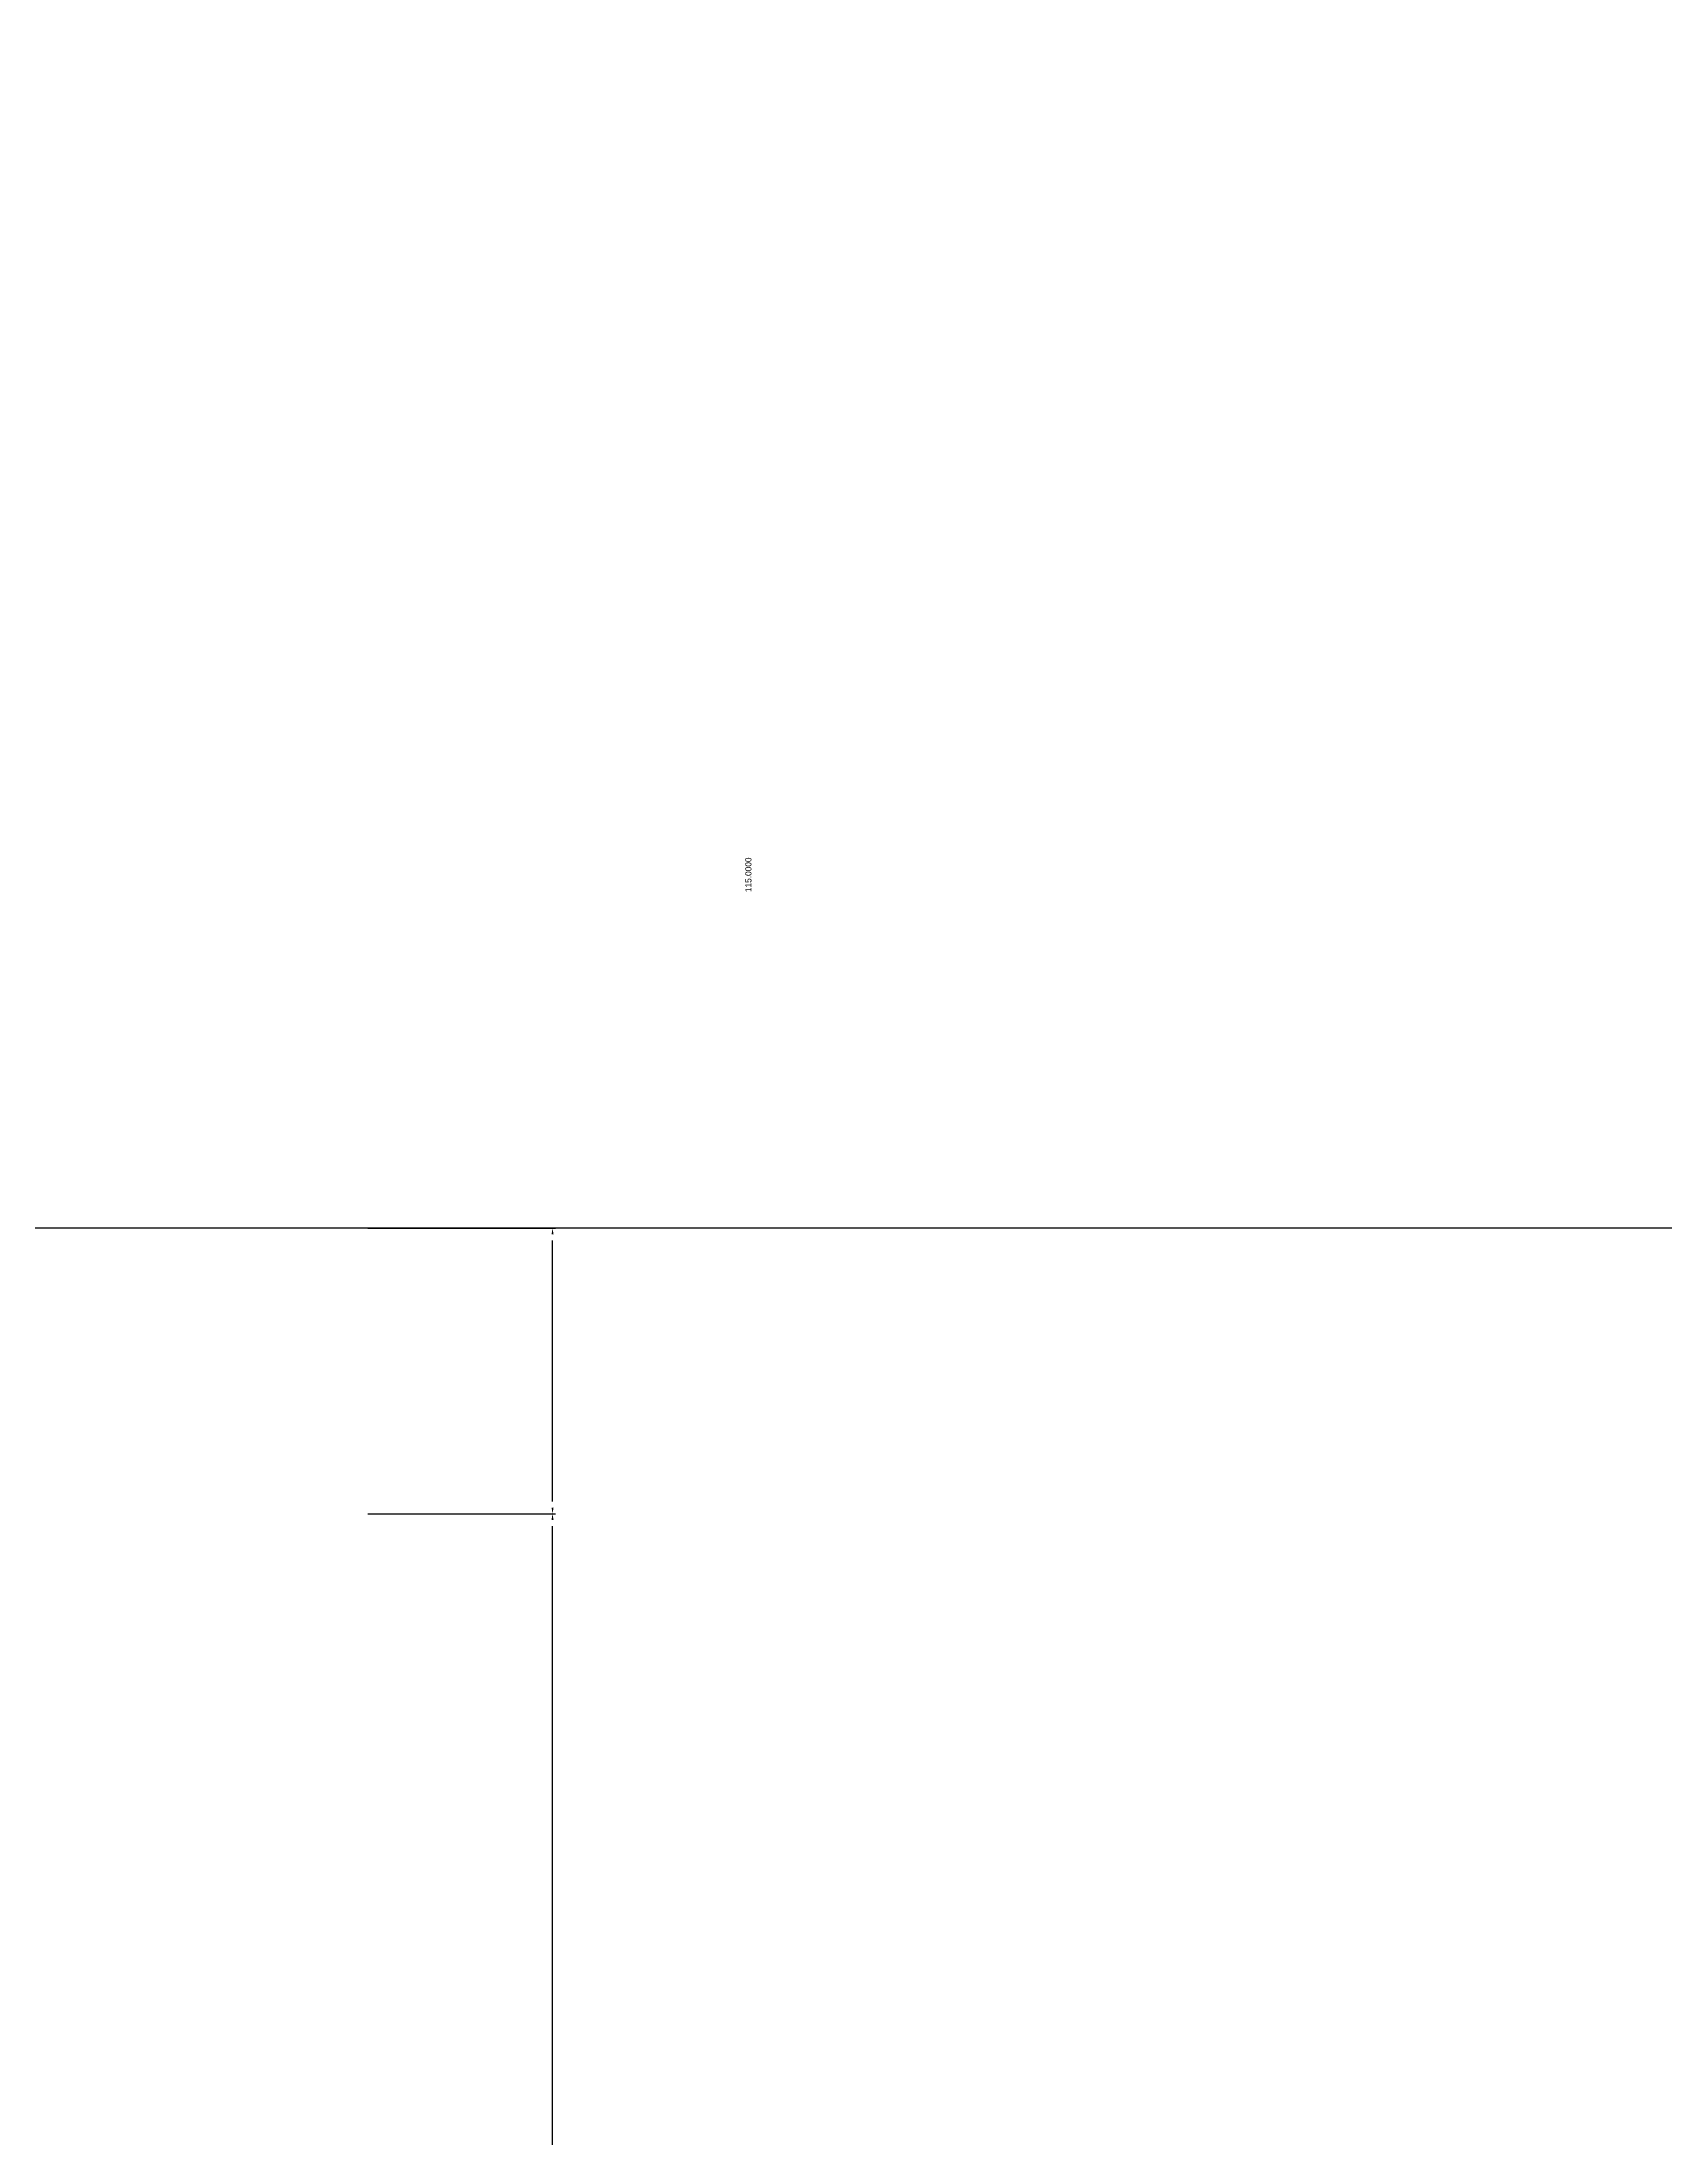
# Model space of a CAD drawing. Extents: x -47641 to 202, y -7675 to 12965.
# Drawn here: x -33757 to -33103, y -2593 to -1749 of the extents above; entities that cross this region are included whole.
import ezdxf

# ---------------------------------------------------------------- set-up
doc = ezdxf.new("R2010")
doc.units = 0
for name, color, linetype, lineweight in [('A-____-____-DIMS', 9, 'CONTINUOUS', 5), ('A-AREA-BNDY-OTLN', 9, 'CONTINUOUS', 5), ('I-WALL-____-MCUT', 9, 'CONTINUOUS', 25)]:
    doc.layers.add(name, color=color, linetype=linetype, lineweight=lineweight)
doc.dimstyles.get("Standard").update_dxf_attribs({"dimtxt": 2.5, "dimasz": 2.5, "dimexe": 1.25, "dimexo": 0.625, "dimtad": 0, "dimtoh": 1, "dimdec": 4, "dimzin": 1, "dimdsep": 46, "dimtxsty": 'Standard', "dimcen": 0.09, "dimadec": 0, "dimazin": 0, "dimtfac": 1, "dimtdec": 4, "dimtofl": 0, "dimtmove": 0, "dimatfit": 3, "dimfxl": 1, "dimtolj": 1, "dimtzin": 0, "dimarcsym": 0})

# ---------------------------------------------------------------- blocks, each defined once
blk = doc.blocks.new('*D235')
at = {"layer": 'A-____-____-DIMS', "color": 0, "linetype": 'ByBlock', "lineweight": -2}
for p, q in [((-33625.49, -2341.79), (-33549.86, -2341.79)), ((-33551.11, -3056.79), (-33551.11, -2346.79)), ((-33625.49, -3061.79), (-33549.86, -3061.79))]:
    blk.add_line(p, q, dxfattribs=at)
for points in [[(-33551.11, -2341.79), (-33550.7, -2344.29), (-33551.53, -2344.29)], [(-33551.11, -3061.79), (-33551.53, -3059.29), (-33550.7, -3059.29)]]:
    blk.add_solid(points, dxfattribs=at)
at = {"layer": 'A-____-____-DIMS', "color": 0, "linetype": 'CONTINUOUS', "lineweight": -2, "insert": (-33599.41, -2701.79), "char_height": 2.5, "width": 13.6111, "attachment_point": 5, "rotation": 90}
blk.add_mtext('720.0000', dxfattribs=at)
blk = doc.blocks.new('*D236')
at = {"layer": 'A-____-____-DIMS', "color": 0, "linetype": 'ByBlock', "lineweight": -2}
for p, q in [((-33625.49, -2226.79), (-33549.86, -2226.79)), ((-33551.11, -2336.79), (-33551.11, -2231.79)), ((-33625.49, -2341.79), (-33549.86, -2341.79))]:
    blk.add_line(p, q, dxfattribs=at)
for points in [[(-33551.11, -2226.79), (-33550.7, -2229.29), (-33551.53, -2229.29)], [(-33551.11, -2341.79), (-33551.53, -2339.29), (-33550.7, -2339.29)]]:
    blk.add_solid(points, dxfattribs=at)
at = {"layer": 'A-____-____-DIMS', "color": 0, "linetype": 'CONTINUOUS', "lineweight": -2, "insert": (-33472.28, -2084.44), "char_height": 2.5, "width": 12.5, "attachment_point": 5, "rotation": 90}
blk.add_mtext('115.0000', dxfattribs=at)

msp = doc.modelspace()

# ---------------------------------------------------------------- linework, layer by layer
at = {"layer": 'A-AREA-BNDY-OTLN'}
msp.add_lwpolyline([(-40224.90222, -726.79436), (-40224.90222, -2226.79436), (-36634.90222, -2226.79436), (-36634.90222, -2701.79436), (-36734.90222, -2701.79436), (-36734.90222, -5301.79436), (-32699.90222, -5301.79436), (-32699.90222, -5261.79436), (-34834.90222, -5261.79436), (-34834.90222, -3301.79436), (-34834.90222, -2226.79436), (-33977.40222, -2226.79436), (-32699.90222, -2226.79436), (-32699.90222, -726.79436), (-34252.40222, -726.79436), (-36302.40222, -726.79436), (-36834.90222, -726.79436), (-37367.40222, -726.79436), (-37917.40222, -726.79436), (-38777.40222, -726.79436)], close=True, dxfattribs=at)
at = {"layer": 'I-WALL-____-MCUT'}
msp.add_line((-32699.90222, -2226.79436), (-34834.90222, -2226.79436), dxfattribs=at)

# ---------------------------------------------------------------- dimensions: what is measured, and where the dimension line sits
at = {"layer": 'A-____-____-DIMS', "lineweight": 9}
for base, p1, p2, picture, middle in [((-33551.11244, -2226.79436), (-33626.11244, -2341.79436), (-33626.11244, -2226.79436), '*D236', (-33472.27954, -2084.43915)), ((-33551.11244, -2341.79436), (-33626.11244, -3061.79436), (-33626.11244, -2341.79436), '*D235', (-33599.40541, -2701.79436))]:
    dim = msp.add_linear_dim(base=base, p1=p1, p2=p2, angle=90, dimstyle='Standard', dxfattribs=at)
    dim.commit()
    dim.dimension.update_dxf_attribs({"geometry": picture, "text_midpoint": middle})

doc.saveas('drawing.dxf')
